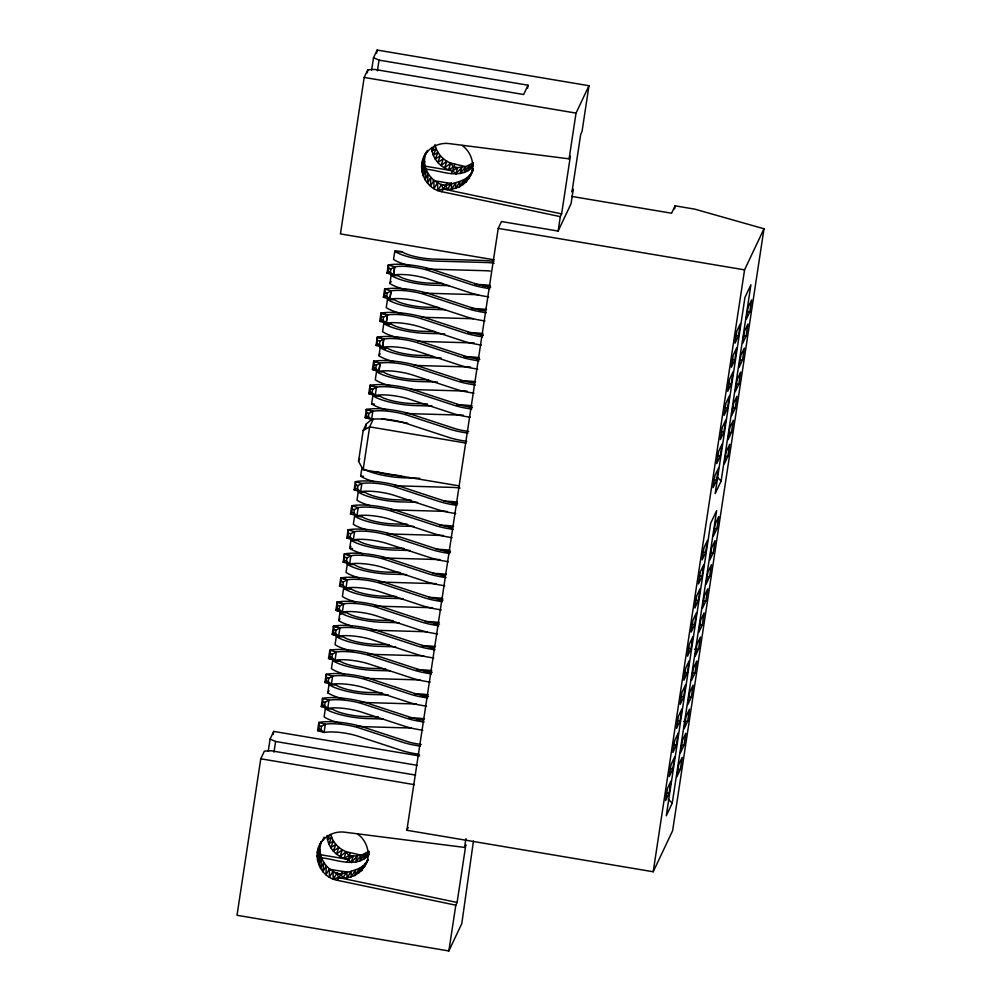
<?xml version="1.0" encoding="UTF-8"?>
<svg xmlns="http://www.w3.org/2000/svg" width="1001" height="1001" viewBox="0 0 1001 1001"><rect width="100%" height="100%" fill="white"/><g stroke="black" fill="none" stroke-linecap="round" stroke-linejoin="round"><path stroke-width="1.5" d="M321.296 841.841L317.317 852.264L320.032 850.199L317.505 860.522L320.533 854.441L318.668 864.539L321.771 858.558L320.495 868.317L323.711 862.412L322.935 871.746L326.288 865.89L325.938 874.749L329.442 868.881L329.392 877.214L333.07 871.32L333.208 879.078L338.576 877.552L346.984 877.902L354.967 875.487L361.611 870.582L368.118 859.509C363.075 870.194 350.788 870.682 341.266 874.186C326.701 872.109 316.216 855.868 321.296 841.841C311.248 855.905 320.345 877.389 337.274 880.292L455.805 905.204L457.094 902.464L465.865 844.681L464.577 847.422L344.582 832.181C334.86 830.893 324.649 835.797 319.945 844.469L321.183 841.879M425.825 153.266L421.834 163.676L424.549 161.624L422.034 171.947L425.05 165.866L423.185 175.951L426.288 169.97L425.012 179.73L428.228 173.824L427.465 183.17L430.818 177.302L430.455 186.161L433.971 180.305L433.908 188.626L437.587 182.733L437.725 190.503L443.093 188.976L451.501 189.327L459.484 186.912L466.128 181.994L472.635 170.921C467.605 181.606 455.317 182.107 445.795 185.61C431.231 183.533 420.733 167.292 425.825 153.266C415.778 167.317 424.874 188.801 441.804 191.704L560.322 216.629L561.624 213.889L570.395 156.106L569.094 158.846L449.099 143.593C439.389 142.317 429.179 147.222 424.462 155.893L426.313 151.989M415.615 775.099L271.196 750.788L264.389 751.125L260.773 758.783L237.012 915.277L448.861 950.95L461.799 923.573L473.448 841.028M571.533 196.384L671.608 213.226L675.112 205.831L694.807 209.159L763.988 228.779L672.622 830.692L653.203 871.758L406.869 830.279L498.235 228.378L501.476 221.534L558.133 231.068L571.07 203.691L573.273 189.239L571.971 191.979L580.743 134.197L582.044 131.456L588.976 85.723L377.139 50.05L373.511 57.72L379.029 60.123L528.053 85.21L523.648 94.519L374.624 69.432L367.817 69.77L364.189 77.427L340.44 233.921L494.094 259.797M367.354 72.823L367.817 69.77M268.243 751.238L270.082 739.076L273.711 731.406L419.682 755.98M371.646 69.97L373.511 57.72M273.248 734.471L273.711 731.406M376.676 53.116L377.139 50.05M273.986 752.126L275.6 741.478L270.082 739.076M377.402 70.846L379.029 60.123M430.155 682.119L425.588 681.356A26.864 6.244 8.6 0 1 412.037 678.115L368.781 663.926A23.949 5.568 8.6 0 0 335.035 660.222L328.566 658.42L329.804 650.225A31.469 7.307 8.6 0 1 374.587 655.004L417.842 669.194A19.357 4.492 8.6 0 0 427.602 671.521L432.169 672.297M434.309 647.96L431.256 647.447A19.357 4.492 8.6 0 1 421.496 645.119L378.24 630.918A31.469 7.307 8.6 0 0 333.458 626.151L332.219 634.334L338.688 636.148A23.949 5.568 8.6 0 1 372.447 639.852L415.69 654.041A26.864 6.244 8.6 0 0 429.241 657.282L433.808 658.045M439.477 624.136L434.909 623.373A19.357 4.492 8.6 0 1 425.15 621.033L381.907 606.844A31.469 7.307 8.6 0 0 337.112 602.076L335.873 610.26L342.342 612.074A23.949 5.568 8.6 0 1 376.101 615.765L419.344 629.967A26.864 6.244 8.6 0 0 432.895 633.195L437.462 633.971M441.116 609.897L436.549 609.121A26.864 6.244 8.6 0 1 422.998 605.88L379.754 591.691A23.949 5.568 8.6 0 0 345.996 588L339.527 586.186L340.765 578.002A31.469 7.307 8.6 0 1 385.56 582.77L428.803 596.959A19.357 4.492 8.6 0 0 438.563 599.299L443.13 600.062M444.769 585.823L440.202 585.047A26.864 6.244 8.6 0 1 426.651 581.806L383.408 567.617A23.949 5.568 8.6 0 0 349.649 563.926L343.18 562.112L344.419 553.928A31.469 7.307 8.6 0 1 389.214 558.696L432.457 572.885A19.357 4.492 8.6 0 0 442.217 575.212L445.27 575.725M448.423 561.736L443.856 560.973A26.864 6.244 8.6 0 1 430.305 557.732L387.062 543.543A23.949 5.568 8.6 0 0 353.303 539.839L346.834 538.038L348.085 529.842A31.469 7.307 8.6 0 1 392.867 534.622L436.111 548.811A19.357 4.492 8.6 0 0 445.87 551.138L450.45 551.914M452.077 537.662L447.51 536.899A26.864 6.244 8.6 0 1 433.971 533.658L390.715 519.469A23.949 5.568 8.6 0 0 356.957 515.765L350.488 513.963L351.739 505.768A31.469 7.307 8.6 0 1 396.521 510.548L439.777 524.737A19.357 4.492 8.6 0 0 449.524 527.064L452.577 527.577M455.73 513.588L451.163 512.812A26.864 6.244 8.6 0 1 437.625 509.584L394.369 495.395A23.949 5.568 8.6 0 0 360.61 491.691L354.141 489.877L355.393 481.694A31.469 7.307 8.6 0 1 400.175 486.461L443.43 500.663A19.357 4.492 8.6 0 0 453.178 502.99L456.231 503.503M459.534 485.948L363.125 469.719L358.533 461.298L363.2 430.48L366.316 423.911L371.821 419.369M468.718 431.531L464.151 430.755A19.357 4.492 8.6 0 1 454.391 428.428L411.136 414.239A31.469 7.307 8.6 0 0 366.353 409.472L365.115 417.655L371.584 419.469A23.949 5.568 8.6 0 1 405.33 423.16L448.586 437.349A26.864 6.244 8.6 0 0 462.124 440.59L466.704 441.353M470.357 417.279L465.778 416.516A26.864 6.244 8.6 0 1 452.239 413.275L408.984 399.086A23.949 5.568 8.6 0 0 375.237 395.382L368.768 393.581L370.007 385.385A31.469 7.307 8.6 0 1 414.789 390.165L458.045 404.354A19.357 4.492 8.6 0 0 467.805 406.681L472.372 407.457M474.499 383.12L471.458 382.607A19.357 4.492 8.6 0 1 461.699 380.28L418.443 366.091A31.469 7.307 8.6 0 0 373.661 361.311L372.422 369.494L378.891 371.308A23.949 5.568 8.6 0 1 412.637 375.012L455.893 389.201A26.864 6.244 8.6 0 0 469.431 392.442L474.011 393.205M477.665 369.131L473.098 368.355A26.864 6.244 8.6 0 1 459.547 365.127L416.291 350.938A23.949 5.568 8.6 0 0 382.545 347.234L376.076 345.42L377.314 337.237A31.469 7.307 8.6 0 1 422.097 342.004L465.352 356.206A19.357 4.492 8.6 0 0 475.112 358.533L479.679 359.296M483.333 335.222L478.766 334.459A19.357 4.492 8.6 0 1 469.006 332.119L425.75 317.93A31.469 7.307 8.6 0 0 380.968 313.163L379.729 321.346L386.198 323.16A23.949 5.568 8.6 0 1 419.945 326.852L463.2 341.053A26.864 6.244 8.6 0 0 476.751 344.281L481.318 345.057M419.194 754.354L414.614 753.578A26.864 6.244 8.6 0 1 401.076 750.337L357.82 736.148A23.949 5.568 8.6 0 0 324.074 732.457L317.605 730.642L318.793 729.141L319.306 725.775L318.844 722.459A31.469 7.307 8.6 0 1 363.626 727.226L406.881 741.416A19.357 4.492 8.6 0 0 416.641 743.756L421.208 744.519M422.847 730.28L418.268 729.504A26.864 6.244 8.6 0 1 404.729 726.263L361.474 712.074A23.949 5.568 8.6 0 0 327.727 708.383L321.258 706.568L322.447 705.067L322.96 701.701L322.497 698.385A31.469 7.307 8.6 0 1 367.279 703.152L410.535 717.342A19.357 4.492 8.6 0 0 420.295 719.681L423.335 720.194M426.501 706.193L421.921 705.43A26.864 6.244 8.6 0 1 408.383 702.189L365.127 688A23.949 5.568 8.6 0 0 331.381 684.296L324.912 682.494L326.101 680.993L326.614 677.627L326.151 674.311A31.469 7.307 8.6 0 1 370.933 679.078L414.189 693.268A19.357 4.492 8.6 0 0 423.949 695.595L428.516 696.371M330.267 653.54L332.42 654.141L336.273 652.039L335.035 660.222L328.566 658.42L329.754 656.919L330.267 653.54L329.804 650.237L336.273 652.039A23.949 5.568 8.6 0 1 370.032 655.743L413.275 669.932A26.864 6.244 8.6 0 0 426.826 673.16L431.393 673.936M333.458 626.151L339.927 627.965L338.688 636.148L332.219 634.334L333.408 632.845L333.921 629.466L333.458 626.151L339.927 627.965A23.949 5.568 8.6 0 1 373.686 631.656L416.929 645.858A26.864 6.244 8.6 0 0 430.48 649.086L435.047 649.862M337.112 602.076L343.581 603.891L342.342 612.074L335.873 610.26L337.062 608.771L337.575 605.392L337.112 602.076L343.581 603.891A23.949 5.568 8.6 0 1 377.339 607.582L420.595 621.771A26.864 6.244 8.6 0 0 434.134 625.012L438.701 625.788M339.527 586.186L340.715 584.684L340.765 578.002L347.234 579.804A23.949 5.568 8.6 0 1 380.993 583.508L424.249 597.697A26.864 6.244 8.6 0 0 437.787 600.938L442.354 601.701M343.18 562.112L344.382 560.61L344.419 553.928L350.901 555.73A23.949 5.568 8.6 0 1 384.647 559.434L427.902 573.623A26.864 6.244 8.6 0 0 441.441 576.864L446.008 577.627M346.834 538.038L348.035 536.536L348.073 529.854L354.542 531.656A23.949 5.568 8.6 0 1 388.3 535.36L431.556 549.549A26.864 6.244 8.6 0 0 445.095 552.79L449.674 553.553M350.488 513.951L351.689 512.462L352.202 509.084L351.739 505.768L358.195 507.582A23.949 5.568 8.6 0 1 391.954 511.286L435.21 525.475A26.864 6.244 8.6 0 0 448.748 528.703L453.328 529.479M354.141 489.877L355.342 488.388L355.855 485.01L355.393 481.694L361.861 483.508A23.949 5.568 8.6 0 1 395.608 487.199L438.863 501.388A26.864 6.244 8.6 0 0 452.402 504.629L456.982 505.405M367.167 417.317A31.469 7.307 8.6 0 0 365.115 417.655L366.303 416.153L366.816 412.787L366.353 409.472L372.822 411.286A23.949 5.568 8.6 0 1 406.581 414.977L449.824 429.166A26.864 6.244 8.6 0 0 463.375 432.407L467.942 433.17M370.007 385.385L376.476 387.199L375.237 395.382L368.768 393.581L369.957 392.079L370.47 388.713L370.007 385.398L376.476 387.199A23.949 5.568 8.6 0 1 410.235 390.903L453.478 405.092A26.864 6.244 8.6 0 0 467.029 408.333L471.596 409.096M373.661 361.311L380.13 363.125L378.891 371.308L372.422 369.494L373.611 368.005L374.124 364.627L373.661 361.311L380.13 363.125A23.949 5.568 8.6 0 1 413.888 366.816L457.132 381.018A26.864 6.244 8.6 0 0 470.683 384.246L475.25 385.022M376.076 345.42L377.264 343.931L377.314 337.237L383.783 339.051A23.949 5.568 8.6 0 1 417.542 342.742L460.785 356.932A26.864 6.244 8.6 0 0 474.336 360.172L478.903 360.948M381.794 321.008A31.469 7.307 8.6 0 0 379.729 321.346L380.918 319.845L381.431 316.479L380.968 313.163L387.437 314.977A23.949 5.568 8.6 0 1 421.196 318.668L464.439 332.858A26.864 6.244 8.6 0 0 477.99 336.098L482.557 336.874M484.972 320.983L480.405 320.207A26.864 6.244 8.6 0 1 466.854 316.967L423.611 302.777A23.949 5.568 8.6 0 0 389.852 299.086L383.383 297.272L384.572 295.77L385.085 292.405L384.622 289.089A31.469 7.307 8.6 0 1 429.416 293.856L472.66 308.045A19.357 4.492 8.6 0 0 482.419 310.385L485.472 310.898M488.626 296.897L484.059 296.133A26.864 6.244 8.6 0 1 470.508 292.893L427.264 278.703A23.949 5.568 8.6 0 0 393.506 275L387.037 273.198L388.225 271.696L388.738 268.331L388.275 265.015A31.469 7.307 8.6 0 1 433.07 269.782L476.313 283.971A19.357 4.492 8.6 0 0 486.073 286.299L490.64 287.074M365.615 428.528L366.316 423.911M319.657 730.305A31.469 7.307 8.6 0 0 317.605 730.642L318.844 722.459L325.312 724.274L324.074 732.457L320.946 729.742L321.459 726.376L325.312 724.274A23.949 5.568 8.6 0 1 359.071 727.965L402.314 742.154A26.864 6.244 8.6 0 0 415.865 745.395L420.433 746.158M323.323 706.231A31.469 7.307 8.6 0 0 321.258 706.568L322.497 698.385L328.966 700.2L327.727 708.383L324.599 705.667L325.112 702.302L328.966 700.2A23.949 5.568 8.6 0 1 362.725 703.891L405.968 718.08A26.864 6.244 8.6 0 0 419.519 721.321L424.086 722.084M326.977 682.144A31.469 7.307 8.6 0 0 324.912 682.494L326.151 674.311L332.62 676.113L331.381 684.296L328.253 681.593L328.766 678.228L332.62 676.113A23.949 5.568 8.6 0 1 366.379 679.817L409.622 694.006A26.864 6.244 8.6 0 0 423.173 697.247L427.74 698.01M335.035 660.222L331.907 657.519L332.42 654.141M338.688 636.148L335.56 633.445L336.073 630.067L339.927 627.965M342.342 612.074L339.214 609.371L339.727 605.993L343.581 603.891M342.868 585.285L343.381 581.919L347.234 579.817L345.996 588L342.868 585.285L340.715 584.684M346.521 561.211L347.034 557.845L350.888 555.743L349.649 563.926L346.521 561.211L344.382 560.61M350.175 537.137L350.688 533.771L354.542 531.656L353.303 539.839L350.175 537.137L348.035 536.536M353.828 513.063L354.341 509.684L358.195 507.582L356.957 515.765L353.828 513.063L351.689 512.462M357.482 488.988L357.995 485.61L361.861 483.508L360.61 491.691L357.482 488.988L355.342 488.388M368.456 416.754L368.969 413.388L372.822 411.286L371.584 419.469L368.456 416.754L366.303 416.153M375.237 395.382L372.109 392.68L372.622 389.314L376.476 387.199M375.763 368.606L376.276 365.227L380.13 363.125L378.891 371.308L375.763 368.606L373.611 368.005M379.417 344.532L379.93 341.153L383.783 339.051L382.545 347.234L379.417 344.532L377.264 343.931M383.07 320.445L383.583 317.079L387.437 314.977L386.198 323.16L383.07 320.445L380.918 319.845M486.211 312.787L481.644 312.024A26.864 6.244 8.6 0 1 468.105 308.783L424.849 294.594A23.949 5.568 8.6 0 0 391.091 290.891L389.852 299.074L386.724 296.371L387.237 293.005L391.091 290.903L384.622 289.089L383.383 297.272A31.469 7.307 8.6 0 1 385.448 296.934M390.24 272.722A31.469 7.307 8.6 0 0 387.037 273.198L388.275 265.015L394.744 266.829L393.506 275L390.377 272.297L390.89 268.931L394.744 266.829A23.949 5.568 8.6 0 1 428.503 270.52L471.759 284.709A26.864 6.244 8.6 0 0 485.297 287.95L489.864 288.713M378.34 716.916L364.477 716.528A23.949 5.568 8.6 0 1 332.457 709.158L325.35 708.683L324.111 716.866A31.469 7.307 8.6 0 0 337.237 722.309M340.891 698.235A31.469 7.307 8.6 0 1 327.765 692.792L329.016 684.596L336.111 685.084A23.949 5.568 8.6 0 0 368.13 692.454L381.994 692.842M389.301 644.694L375.438 644.294A23.949 5.568 8.6 0 1 343.418 636.924L336.323 636.448L335.072 644.631A31.469 7.307 8.6 0 0 348.198 650.087M351.851 626.013A31.469 7.307 8.6 0 1 338.726 620.557L339.977 612.374L347.072 612.85A23.949 5.568 8.6 0 0 379.091 620.22L392.955 620.62M400.262 572.459L386.399 572.072A23.949 5.568 8.6 0 1 354.379 564.689L347.284 564.226L346.046 572.409A31.469 7.307 8.6 0 0 359.159 577.852M403.916 548.385L390.052 547.997A23.949 5.568 8.6 0 1 358.045 540.615L350.938 540.14L349.699 548.335A31.469 7.307 8.6 0 0 362.812 553.778M411.223 500.237L397.359 499.837A23.949 5.568 8.6 0 1 365.352 492.467L358.245 491.991L357.007 500.175A31.469 7.307 8.6 0 0 370.132 505.63M373.786 481.556A31.469 7.307 8.6 0 1 360.66 476.101L361.899 467.917M386.987 409.922A31.469 7.307 8.6 0 1 371.621 403.878L372.86 395.683L379.967 396.158A23.949 5.568 8.6 0 0 411.987 403.541L427.389 403.966M427.965 379.804L415.64 379.467A23.949 5.568 8.6 0 1 383.621 372.084L376.526 371.609L375.275 379.792A31.469 7.307 8.6 0 0 390.64 385.848M394.294 361.774A31.469 7.307 8.6 0 1 378.929 355.718L380.18 347.535L387.274 348.01A23.949 5.568 8.6 0 0 419.294 355.38L431.619 355.73M438.926 307.582L426.601 307.232A23.949 5.568 8.6 0 1 394.582 299.862L387.487 299.387L386.236 307.57A31.469 7.307 8.6 0 0 402.765 313.914M406.419 289.84A31.469 7.307 8.6 0 1 389.902 283.496L391.141 275.3L398.235 275.788A23.949 5.568 8.6 0 0 430.255 283.158L442.58 283.508M363.125 469.719L369.632 426.864L373.398 418.881M382.545 347.234L383.783 339.051L377.314 337.237M386.198 323.16L387.437 314.977L380.968 313.163M389.852 299.086L391.091 290.891M393.506 275L394.744 266.817M357.607 834.046C366.829 840.477 370.795 853.39 366.166 863.75L368.005 859.696M527.59 88.288L528.053 85.21M448.861 950.95L455.805 905.204M464.577 847.422L465.89 838.75M558.133 231.068L560.322 216.629M569.094 158.846L576.038 113.1L588.976 85.723M674.636 208.921L675.112 205.831M653.203 871.758L744.569 269.857L763.988 228.779M669.081 793.23L670.908 781.193L667.417 788.575L665.59 800.612L669.081 793.23L666.003 792.704M672.735 769.143L674.561 757.106L671.07 764.501L669.244 776.538L672.735 769.143L669.656 768.63M676.388 745.069L678.215 733.032L674.724 740.427L672.897 752.464L676.388 745.069L673.31 744.556M680.042 720.995L681.869 708.958L678.378 716.353L676.551 728.39L680.042 720.995L676.964 720.482M683.696 696.921L685.522 684.884L682.031 692.279L680.205 704.316L683.696 696.921L680.617 696.408M687.349 672.847L689.176 660.81L685.685 668.205L683.858 680.242L687.349 672.847L684.271 672.322M691.015 648.773L692.842 636.736L689.339 644.118L687.512 656.155L691.015 648.773L687.925 648.248M694.669 624.687L696.496 612.65L692.992 620.044L691.165 632.081L694.669 624.687L691.578 624.174M698.323 600.613L700.149 588.575L696.646 595.97L694.819 608.007L698.323 600.613L695.245 600.1M701.976 576.538L703.803 564.501L700.3 571.896L698.473 583.933L701.976 576.538L698.898 576.025M705.63 552.464L707.457 540.427L703.966 547.822L702.139 559.859L705.63 552.464L702.552 551.951M716.591 480.23L718.418 468.193L714.927 475.588L713.1 487.625L716.591 480.23L713.513 479.717M720.245 456.156L722.071 444.119L718.58 451.514L716.754 463.551L720.245 456.156L717.166 455.643M723.898 432.082L725.725 420.045L722.234 427.44L720.407 439.477L723.898 432.082L720.82 431.569M727.552 408.008L729.379 395.971L725.888 403.365L724.061 415.402L727.552 408.008L724.474 407.482M731.205 383.934L733.032 371.897L729.541 379.279L727.714 391.328L731.205 383.934L728.127 383.408M734.859 359.86L736.686 347.81L733.195 355.205L731.368 367.242L734.859 359.86L731.781 359.334M738.513 335.773L740.352 323.736L736.849 331.131L735.022 343.168L738.513 335.773L735.435 335.26M672.234 803.152L716.641 510.623L710.685 523.223L666.278 815.752L672.234 803.152L668.305 799.361M721.133 481.018L750.913 284.797L744.957 297.385L715.177 493.606L721.133 481.018L717.204 477.227M680.342 769.406L682.169 757.369L678.678 764.764L676.851 776.801L680.342 769.406L677.614 769.544M683.996 745.332L685.823 733.295L682.332 740.677L680.505 752.727L683.996 745.332L681.268 745.457M687.649 721.258L689.476 709.208L685.985 716.603L684.158 728.64L687.649 721.258L683.57 721.446M691.303 697.171L693.13 685.134L689.639 692.529L687.812 704.566L691.303 697.171L688.588 697.309M694.957 673.097L696.784 661.06L693.293 668.455L691.466 680.492L694.957 673.097L692.242 673.235M698.61 649.023L700.437 636.986L696.946 644.381L695.119 656.418L698.61 649.023L694.531 649.224M702.264 624.949L704.091 612.912L700.6 620.307L698.773 632.344L702.264 624.949L699.549 625.074M705.918 600.875L707.757 588.838L704.254 596.221L702.427 608.27L705.918 600.875L703.202 601M709.584 576.801L711.411 564.752L707.907 572.147L706.08 584.184L709.584 576.801L706.856 576.926M713.238 552.715L715.064 540.678L711.561 548.073L709.734 560.11L713.238 552.715L710.51 552.852M716.891 528.641L718.718 516.604L715.215 523.998L713.388 536.035L716.891 528.641L714.163 528.778M727.852 456.418L729.679 444.381L726.188 451.764L724.361 463.801L727.852 456.418L725.124 456.544M731.506 432.332L733.333 420.295L729.842 427.69L728.015 439.727L731.506 432.332L728.778 432.47M735.159 408.258L736.986 396.221L733.495 403.616L731.668 415.653L735.159 408.258L732.444 408.395M738.813 384.184L740.64 372.147L737.149 379.542L735.322 391.579L738.813 384.184L736.098 384.321M742.467 360.11L744.294 348.073L740.803 355.468L738.976 367.505L742.467 360.11L739.752 360.247M746.12 336.036L747.947 323.999L744.456 331.394L742.629 343.431L746.12 336.036L743.405 336.161M749.774 311.962L751.601 299.925L748.11 307.307L746.283 319.344L749.774 311.962L747.059 312.087M426.751 152.452L427.289 150.413M431.706 148.248C432.445 159.472 441.804 169.031 452.777 170.821L455.818 173.911L457.645 167.592L465.965 166.541L473.385 162.825L468.18 170.595C454.817 178.216 439.314 170.045 425.412 169.169M327.027 835.422C327.277 847.171 336.736 857.557 348.26 859.396L351.301 862.487L353.128 856.168L361.436 855.129L368.868 851.413L367.142 856.718C353.941 868.017 335.685 859.071 320.883 857.744M434.972 144.557C436.661 152.903 442.78 160.01 450.675 163.113L448.561 169.732L453.44 167.067L457.645 167.592L452.777 170.821L451.489 173.561M330.83 834.484C332.707 842.291 338.751 848.735 346.146 851.701L344.044 858.32L348.924 855.642L353.128 856.168L348.26 859.396L346.972 862.136M455.818 173.911L461.861 167.417L460.135 173.523L465.965 166.541L464.289 172.41L469.844 165.002L468.18 170.595L471.659 168.13L472.947 164.151M368.093 855.755L369.106 852.927M473.123 168.493L470.683 175.162L473.135 169.757M434.384 145.871L432.044 151.076L436.123 148.573L433.27 155.193L437.963 152.352L435.222 159.046L440.402 155.793L437.8 162.525L443.393 158.784L440.953 165.515L446.859 161.249L444.582 167.955L450.675 163.113L465.377 166.566M329.867 834.446L327.515 839.664L331.606 837.149L328.753 843.768L333.433 840.928L330.693 847.622L335.886 844.369L333.283 851.1L338.876 847.359L336.436 854.103L342.329 849.824L340.052 856.531L346.146 851.701L362.375 855.467M441.804 191.704L447.084 182.87L451.426 183.221L451.501 189.327L455.73 182.833L455.605 188.451L459.897 181.719L459.484 186.912L463.776 179.905L463.025 184.735L467.267 177.44L466.128 181.994L470.245 174.424L468.706 178.779L472.635 170.921M454.742 164.327L452.777 170.821L425.162 166.166M358.533 461.298L359.772 458.671M337.274 880.292L342.567 871.446L346.897 871.796L346.984 877.902L351.213 871.408L351.088 877.026L355.368 870.294L354.967 875.487L359.259 868.48L358.508 873.31L362.737 866.028L361.611 870.582L365.728 863L364.189 867.354L368.118 859.509M350.225 852.915L348.26 859.396L319.106 854.491M406.869 830.279L408.17 827.539M421.571 167.805L424.549 161.624M317.054 856.393L320.032 850.199M322.234 841.04L324.149 837.099M473.185 169.156L471.997 171.259C474.349 161.661 470.145 151.151 462.137 145.47M471.659 168.13L473.273 165.453M368.756 854.041L367.142 856.718L369.131 854.704M389.902 283.496L391.141 281.544M378.929 355.718L380.18 353.766M350.938 546.383L349.699 548.323L352.54 548.523M338.726 620.557L339.977 618.605M327.765 692.78L329.016 690.84M437.725 190.503L441.566 184.522L443.093 188.976L561.624 213.889M333.208 879.078L337.049 873.097L338.576 877.552L457.094 902.464M451.426 183.221L447.297 189.502L445.795 185.61L441.191 184.835M346.897 871.796L342.767 878.077L341.266 874.186L335.135 873.147M368.868 851.413L363.651 859.171L365.315 853.578L359.772 860.985L361.436 855.129L355.618 862.099L357.332 855.993L351.301 862.487M363.2 430.48L369.632 426.864L466.041 443.093M388.526 324.987L390.928 323.936A23.949 5.568 8.6 0 0 422.948 331.306L435.272 331.656M384.872 349.061L387.274 348.01M474.937 284.422L479.554 284.547A26.864 6.244 8.6 0 1 490.252 285.448M448.911 285.648L433.496 285.21A31.469 7.307 8.6 0 1 391.141 275.3M478.478 294.694L432.257 293.393A31.469 7.307 8.6 0 1 422.572 292.692M471.283 308.496L475.9 308.621A26.864 6.244 8.6 0 1 486.586 309.522M445.245 309.722L429.842 309.284A31.469 7.307 8.6 0 1 387.487 299.387M473.285 318.731L428.603 317.467A31.469 7.307 8.6 0 1 421.408 317.017M467.63 332.57L472.247 332.695A26.864 6.244 8.6 0 1 482.932 333.608M444.682 333.884L426.188 333.358A31.469 7.307 8.6 0 1 383.833 323.461L382.582 331.644A31.469 7.307 8.6 0 0 399.111 337.988M474.249 342.943L424.95 341.541A31.469 7.307 8.6 0 1 417.755 341.103M463.976 356.644L468.593 356.781A26.864 6.244 8.6 0 1 479.279 357.682M441.028 357.958L422.535 357.432A31.469 7.307 8.6 0 1 380.18 347.535M470.595 367.017L421.296 365.628A31.469 7.307 8.6 0 1 414.101 365.177M460.31 380.718L464.939 380.855A26.864 6.244 8.6 0 1 475.625 381.756M437.374 382.032L418.881 381.519A31.469 7.307 8.6 0 1 376.526 371.609M466.941 391.091L417.642 389.702A31.469 7.307 8.6 0 1 410.448 389.251M456.656 404.792L461.286 404.93A26.864 6.244 8.6 0 1 471.971 405.83M432.169 406.068L415.227 405.593A31.469 7.307 8.6 0 1 372.86 395.683L379.967 396.158M463.288 415.165L413.989 413.776A31.469 7.307 8.6 0 1 405.543 413.2M419.669 478.253L404.266 477.815A31.469 7.307 8.6 0 1 364.214 469.319M443.581 501.151L446.659 501.238A26.864 6.244 8.6 0 1 457.357 502.139M417.555 502.377L400.613 501.889A31.469 7.307 8.6 0 1 358.245 491.991M447.122 511.423L399.361 510.085A31.469 7.307 8.6 0 1 390.928 509.509M407.57 524.311L393.706 523.923A23.949 5.568 8.6 0 1 361.699 516.541L354.592 516.066L353.353 524.249A31.469 7.307 8.6 0 0 366.479 529.704M439.927 525.225L443.005 525.312A26.864 6.244 8.6 0 1 453.703 526.213M413.901 526.451L396.959 525.975A31.469 7.307 8.6 0 1 354.592 516.066L361.686 516.541M443.468 535.51L395.708 534.159A31.469 7.307 8.6 0 1 387.274 533.583M436.273 549.299L439.351 549.386A26.864 6.244 8.6 0 1 450.05 550.287M410.247 550.525L393.293 550.049A31.469 7.307 8.6 0 1 350.938 540.14M439.814 559.584L392.054 558.233A31.469 7.307 8.6 0 1 382.369 557.519M432.62 573.373L435.698 573.46A26.864 6.244 8.6 0 1 446.396 574.361M406.594 574.599L389.639 574.124A31.469 7.307 8.6 0 1 347.284 564.226M436.161 583.658L388.401 582.307A31.469 7.307 8.6 0 1 378.716 581.606M396.609 596.533L382.745 596.146A23.949 5.568 8.6 0 1 350.725 588.776L343.631 588.3L342.392 596.483A31.469 7.307 8.6 0 0 355.505 601.926M428.966 597.447L432.044 597.534A26.864 6.244 8.6 0 1 442.742 598.448M402.94 598.673L385.986 598.198A31.469 7.307 8.6 0 1 343.631 588.3L350.725 588.776M432.507 607.732L384.747 606.381A31.469 7.307 8.6 0 1 375.062 605.68M425.312 621.533L428.39 621.608A26.864 6.244 8.6 0 1 439.076 622.522M399.286 622.747L382.332 622.272A31.469 7.307 8.6 0 1 339.977 612.374L341.116 614.264M427.314 631.769L381.093 630.455A31.469 7.307 8.6 0 1 371.396 629.754M421.659 645.607L424.737 645.695A26.864 6.244 8.6 0 1 435.422 646.596M395.633 646.834L378.678 646.346A31.469 7.307 8.6 0 1 336.323 636.448M423.661 655.843L377.44 654.541A31.469 7.307 8.6 0 1 367.742 653.828M385.648 668.768L371.784 668.38A23.949 5.568 8.6 0 1 339.764 660.998L332.67 660.522L331.419 668.706A31.469 7.307 8.6 0 0 344.544 674.161M416.466 669.631L421.083 669.769A26.864 6.244 8.6 0 1 431.769 670.67M390.428 670.858L375.025 670.432A31.469 7.307 8.6 0 1 332.67 660.522L339.764 660.998M420.007 679.917L373.786 678.615A31.469 7.307 8.6 0 1 364.089 677.902M414.351 693.756L417.43 693.843A26.864 6.244 8.6 0 1 428.115 694.744M388.313 694.982L371.371 694.506A31.469 7.307 8.6 0 1 329.016 684.596M416.353 703.991L370.132 702.689A31.469 7.307 8.6 0 1 360.435 701.989M409.146 717.792L413.776 717.917A26.864 6.244 8.6 0 1 424.462 718.818M383.12 719.018L367.717 718.58A31.469 7.307 8.6 0 1 325.35 708.683M411.148 728.027L366.479 726.764A31.469 7.307 8.6 0 1 356.781 726.063M493.906 261.374A26.864 6.244 8.6 0 0 483.208 260.473L433.908 259.084A23.949 5.568 8.6 0 1 401.889 251.701L394.794 251.226L393.556 259.422A31.469 7.307 8.6 0 0 410.072 265.753M401.889 251.701L394.794 251.226A31.469 7.307 8.6 0 0 437.149 261.136L486.461 262.525A19.357 4.492 8.6 0 1 494.156 263.175M371.621 403.878L374.462 404.066M360.66 476.101L363.501 476.288M364.189 77.427L576.038 113.1M433.283 180.543L447.084 182.87M498.235 228.378L744.569 269.857M381.681 418.843L407.695 423.223M275.6 741.478L416.942 765.277M260.773 758.783L414.427 784.659M328.753 869.118L342.567 871.446M456.481 167.705L453.44 167.067L450.675 163.113M351.964 856.28L348.924 855.642L346.146 851.701M388.738 268.331L390.89 268.931M388.225 271.696L390.377 272.297M385.085 292.405L387.237 293.005M384.572 295.77L386.724 296.371M381.431 316.479L383.583 317.079M377.777 340.553L379.93 341.153M374.124 364.627L376.276 365.227M370.47 388.713L372.622 389.314M369.957 392.079L372.109 392.68M366.353 409.472L372.822 411.286M366.816 412.787L368.969 413.388M355.855 485.01L357.995 485.61M352.202 509.084L354.341 509.684M348.548 533.17L350.688 533.771M344.419 553.928L350.888 555.743M344.882 557.244L347.034 557.845M340.765 578.002L347.234 579.817M341.228 581.318L343.381 581.919M337.575 605.392L339.727 605.993M337.062 608.771L339.214 609.371M333.921 629.466L336.073 630.067M333.408 632.845L335.56 633.445M329.754 656.919L331.907 657.519M326.614 677.627L328.766 678.228M326.101 680.993L328.253 681.593M322.96 701.701L325.112 702.302M322.447 705.067L324.599 705.667M319.306 725.775L321.459 726.376M318.793 729.141L320.946 729.742M394.582 485.435A31.469 7.307 8.6 0 0 403.015 485.998L452.327 487.399A19.357 4.492 8.6 0 1 460.022 488.05M401.013 475.763A23.949 5.568 8.6 0 1 375.913 471.509M441.416 575.638A19.357 4.492 8.6 0 1 443.994 575.85M434.109 623.786A19.357 4.492 8.6 0 1 436.686 623.998M344.294 699.136A31.469 7.307 8.6 0 1 342.004 698.535M420.67 695.895A19.357 4.492 8.6 0 1 425.725 696.233M452.377 503.403A19.357 4.492 8.6 0 1 457.607 503.941M448.723 527.477A19.357 4.492 8.6 0 1 451.313 527.702M445.07 551.551A19.357 4.492 8.6 0 1 450.3 552.089M352.777 651.263A31.469 7.307 8.6 0 1 350.438 650.688M430.455 647.86A19.357 4.492 8.6 0 1 433.033 648.085M340.64 723.21A31.469 7.307 8.6 0 1 338.338 722.622M417.017 719.969A19.357 4.492 8.6 0 1 419.494 720.094M437.762 599.712A19.357 4.492 8.6 0 1 440.34 599.924M424.324 671.821A19.357 4.492 8.6 0 1 429.379 672.159M469.582 407.319A19.357 4.492 8.6 0 1 472.234 407.632M479.141 310.673A19.357 4.492 8.6 0 1 481.619 310.798M426.226 268.606A31.469 7.307 8.6 0 0 435.91 269.319L485.21 270.708A19.357 4.492 8.6 0 1 490.265 271.046M482.795 286.599A19.357 4.492 8.6 0 1 485.272 286.724M487.85 286.937A19.357 4.492 8.6 0 1 490.503 287.249M480.543 335.085A19.357 4.492 8.6 0 1 483.195 335.398M476.889 359.171A19.357 4.492 8.6 0 1 479.542 359.484M328.566 658.42A31.469 7.307 8.6 0 1 330.63 658.07M368.768 393.581A31.469 7.307 8.6 0 1 370.833 393.23M376.076 345.42A31.469 7.307 8.6 0 1 378.14 345.082M390.928 323.936L383.833 323.461L390.928 323.936"/></g></svg>
